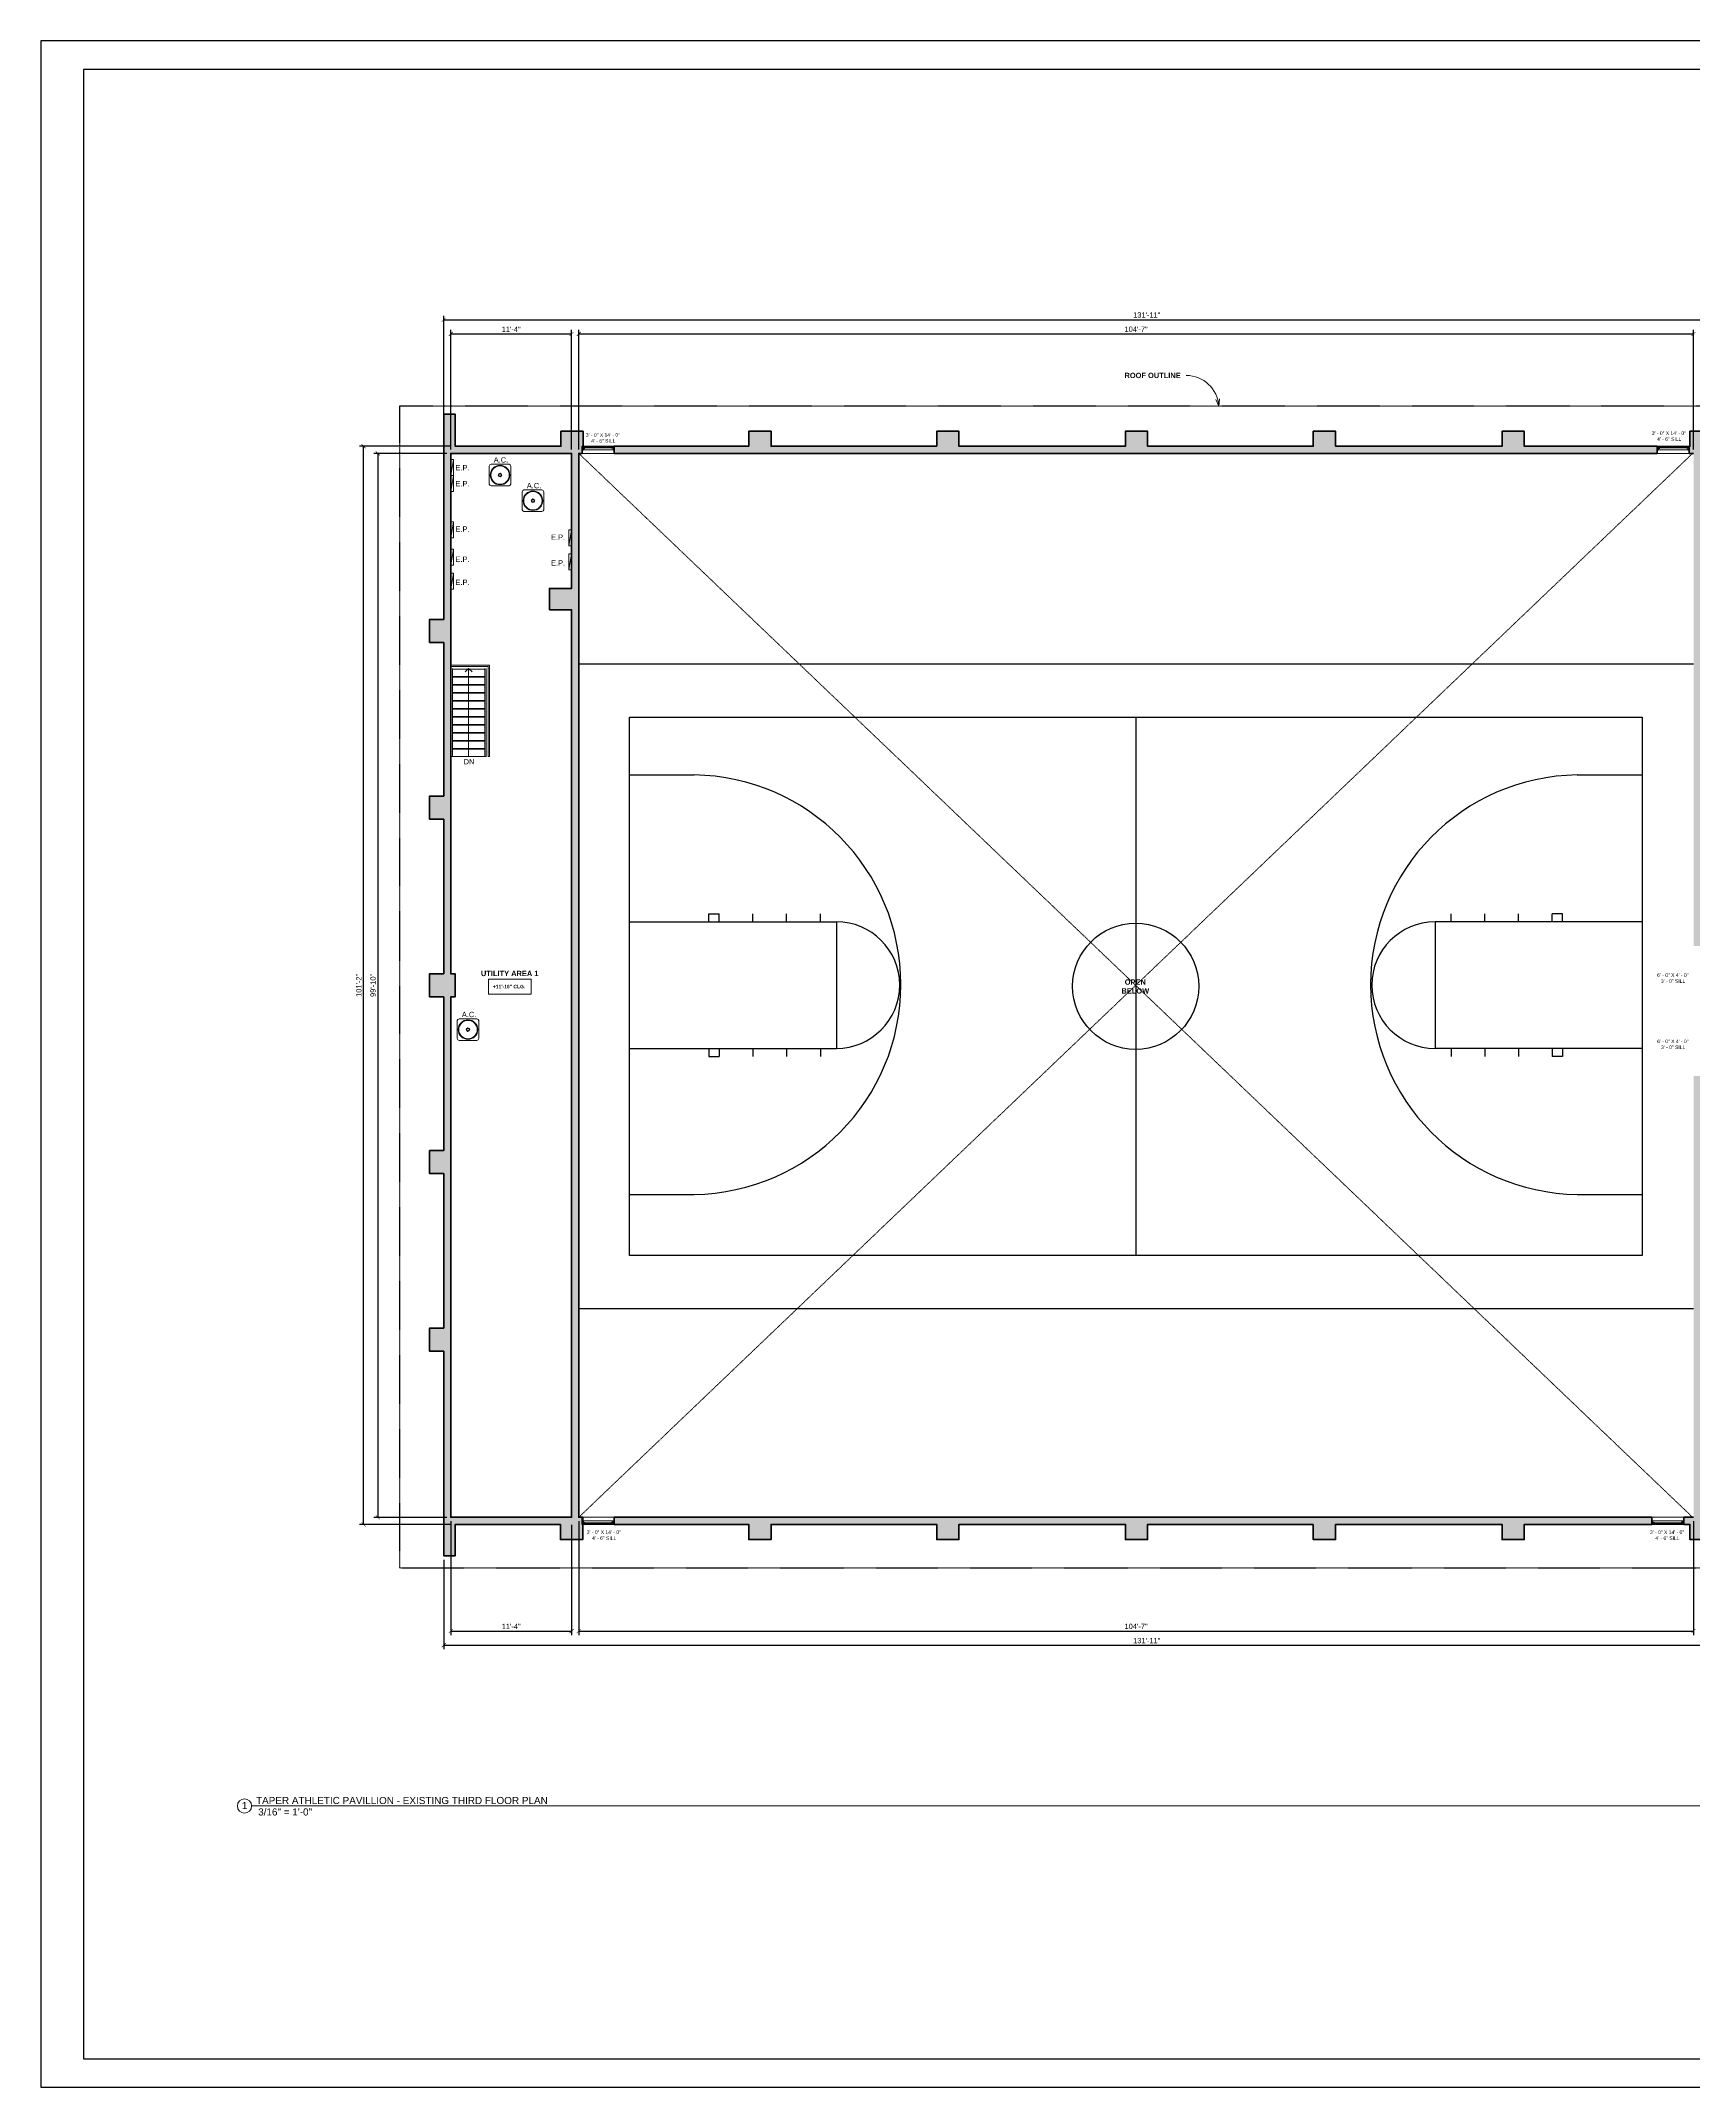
# Model space of a CAD drawing. Header units: inches. Extents: x -2078 to 106214, y -964 to 6385.
# Drawn here: x 50534 to 52394, y 2929 to 5233 of the extents above; entities that cross this region are included whole.
import ezdxf

# ---------------------------------------------------------------- set-up
doc = ezdxf.new("R2010")
doc.units = ezdxf.units.IN
doc.header["$MEASUREMENT"] = 0
doc.linetypes.add('HIDDEN2', pattern=[0.1875, 0.125, -0.0625])
for name, color, linetype, lineweight in [('A-ANNO', 2, 'Continuous', 5), ('A-ANNO-DIMS', 1, 'Continuous', 9), ('A-EQPT', 150, 'Continuous', 9), ('A-FLOR', 6, 'Continuous', 18), ('A-GLAZ', 2, 'Continuous', 30), ('A-HIDDEN', 2, 'HIDDEN2', 18), ('A-RAILING', 4, 'Continuous', 9), ('A-STRS', 4, 'Continuous', 9), ('A-WALL', 3, 'Continuous', 40), ('A-WINDOWS', 2, 'Continuous', 18)]:
    doc.layers.add(name, color=color, linetype=linetype, lineweight=lineweight)
doc.layers.add('A-HATCH', color=9, linetype='Continuous')
doc.layers.add('A-TB', color=7, linetype='Continuous')
doc.styles.add('Arial', font='arial.ttf')
doc.styles.add('Arial_1', font='arial.ttf', dxfattribs={"height": 0.0625})
doc.styles.add('Arial_3', font='arial.ttf', dxfattribs={"height": 0.125})
doc.styles.add('Arial_B', font='arialbd.ttf', dxfattribs={"height": 4.5})
doc.styles.add('Arial_B_1', font='arialbd.ttf', dxfattribs={"height": 3})
doc.styles.add('JC', font='arial.ttf', dxfattribs={"height": 0.125})
doc.dimstyles.new('JC-DIMS', dxfattribs={"dimtxt": 0.125, "dimasz": 0.09375, "dimexe": 0.09375, "dimexo": 0.09375, "dimgap": 0.046875, "dimtad": 1, "dimdec": 1, "dimzin": 0, "dimdsep": 46, "dimlunit": 4, "dimtxsty": 'JC', "dimblk": 'ARCHTICK', "dimcen": 0.09, "dimclrd": 1, "dimclre": 1, "dimclrt": 256, "dimadec": 0, "dimazin": 0, "dimtfac": 1, "dimtdec": 1, "dimtofl": 0, "dimtmove": 1, "dimatfit": 3, "dimfxl": 1, "dimtolj": 1, "dimtzin": 0, "dimarcsym": 0})

# ---------------------------------------------------------------- blocks, each defined once
blk = doc.blocks.new('JC_WINDOW HUNG - HUNG WINDOW-1510499-3-3rd Floor - Athletic Pavilion')
at = {"layer": 'A-GLAZ'}
for p, q in [((-18, 4), (-18, -4)), ((-18, 3.5), (-15, 3.5)), ((-18, 0), (-16.75, 0)), ((-16.75, 3.5), (-16.75, 0)), ((-16.75, 1.75), (-15, 1.75)), ((-15, 3.5), (-15, 1.75)), ((15, 3.5), (18, 3.5)), ((15, 3.5), (15, 1.75)), ((16.75, 1.75), (15, 1.75)), ((16.75, 3.5), (16.75, 0)), ((16.75, 0), (18, 0)), ((18, -4), (18, 4))]:
    blk.add_line(p, q, dxfattribs=at)
at = {"layer": 'A-GLAZ', "lineweight": 9}
for p, q in [((-16.75, 0), (16.75, 0)), ((-15, 3.5), (15, 3.5))]:
    blk.add_line(p, q, dxfattribs=at)
at = {"layer": 'A-GLAZ', "lineweight": 40}
blk.add_line((-15, 2.625), (15, 2.625), dxfattribs=at)
at = {"layer": 'A-WINDOWS'}
for p, q in [((18, 4), (-18, 4)), ((-18, -4), (18, -4))]:
    blk.add_line(p, q, dxfattribs=at)
blk = doc.blocks.new('JC_WINDOW HUNG - HUNG WINDOW-V1-3-3rd Floor - Athletic Pavilion')
at = {"layer": 'A-GLAZ'}
for p, q in [((-18, 4), (-18, -4)), ((-18, 3.5), (-15, 3.5)), ((-18, 0), (-16.75, 0)), ((-16.75, 3.5), (-16.75, 0)), ((-16.75, 1.75), (-15, 1.75)), ((-15, 3.5), (-15, 1.75)), ((15, 3.5), (18, 3.5)), ((15, 3.5), (15, 1.75)), ((16.75, 1.75), (15, 1.75)), ((16.75, 3.5), (16.75, 0)), ((16.75, 0), (18, 0)), ((18, -4), (18, 4))]:
    blk.add_line(p, q, dxfattribs=at)
at = {"layer": 'A-GLAZ', "lineweight": 9}
for p, q in [((-16.75, 0), (16.75, 0)), ((-15, 3.5), (15, 3.5))]:
    blk.add_line(p, q, dxfattribs=at)
at = {"layer": 'A-GLAZ', "lineweight": 40}
blk.add_line((-15, 2.625), (15, 2.625), dxfattribs=at)
at = {"layer": 'A-WINDOWS'}
for p, q in [((18, 4), (-17.038, 4)), ((-18, -4), (18, -4))]:
    blk.add_line(p, q, dxfattribs=at)
blk = doc.blocks.new('Top Rail Type - Top Rail_Internal_-1521463-3-3rd Floor - Athletic Pavilion')
at = {"layer": 'A-RAILING'}
for p, q in [((-369.5, 332.7), (-369.5, 233.6)), ((-368, 233.6), (-368, 332.7))]:
    blk.add_line(p, q, dxfattribs=at)
at = {"layer": 'A-RAILING', "flags": 128}
blk.add_lwpolyline([(-368.6, 233.6), (-368.7, 233.6), (-368.8, 233.6)], dxfattribs=at)
blk = doc.blocks.new('Top Rail Type - Top Rail_Internal_-V2-3-3rd Floor - Athletic Pavilion')
at = {"layer": 'A-RAILING'}
for p, q in [((-369.5, 332.7), (-369.5, 233.6)), ((-368, 332.7), (-368, 233.6)), ((-368, 233.6), (-369.5, 233.6))]:
    blk.add_line(p, q, dxfattribs=at)
blk = doc.blocks.new('Top Rail Type - Top Rail_Internal_-1521474-3-3rd Floor - Athletic Pavilion')
at = {"layer": 'A-RAILING'}
for p, q in [((-331.5, 332.7), (-331.5, 233.6)), ((-330, 233.6), (-330, 332.7))]:
    blk.add_line(p, q, dxfattribs=at)
at = {"layer": 'A-RAILING', "flags": 128}
blk.add_lwpolyline([(-330.6, 233.6), (-330.7, 233.6), (-330.8, 233.6)], dxfattribs=at)
blk = doc.blocks.new('Top Rail Type - Top Rail_Internal_-V3-3-3rd Floor - Athletic Pavilion')
at = {"layer": 'A-RAILING'}
for p, q in [((-331.5, 332.7), (-331.5, 233.6)), ((-330, 332.7), (-330, 233.6)), ((-330, 233.6), (-331.5, 233.6))]:
    blk.add_line(p, q, dxfattribs=at)
blk = doc.blocks.new('Top Rail Type - Top Rail_Internal_-1522396-3-3rd Floor - Athletic Pavilion')
at = {"layer": 'A-RAILING'}
for p, q in [((-326, 336.4), (-369.7, 336.4)), ((-369.7, 334.9), (-327.5, 334.9)), ((-327.5, 334.9), (-327.5, 233.6)), ((-326, 233.6), (-326, 336.4)), ((-326.8, 233.6), (-326.6, 233.6))]:
    blk.add_line(p, q, dxfattribs=at)
blk.add_open_spline([(-326.8, 335.6), (-326.8, 335.6), (-326.8, 335.6), (-326.7, 335.7), (-326.7, 335.7), (-326.6, 335.8), (-326.6, 335.8)], degree=3, knots=[0.46086968, 0.46086968, 0.46086968, 0.46086968, 0.47916667, 0.5, 0.52083333, 0.53913032, 0.53913032, 0.53913032, 0.53913032], dxfattribs=at)
blk = doc.blocks.new('Top Rail Type - Top Rail_Internal_-V5-3-3rd Floor - Athletic Pavilion')
at = {"layer": 'A-RAILING'}
for p, q in [((-369.7, 336.4), (-326, 336.4)), ((-369.7, 334.9), (-327.5, 334.9)), ((-327.5, 334.9), (-327.5, 233.6)), ((-326, 336.4), (-326, 233.6)), ((-326, 233.6), (-327.5, 233.6))]:
    blk.add_line(p, q, dxfattribs=at)
blk = doc.blocks.new('JC_WINDOW HUNG - HUNG WINDOW-1533893-3-3rd Floor - Athletic Pavilion')
at = {"layer": 'A-GLAZ'}
for p, q in [((-18, -4), (-18, 4)), ((18, 4), (18, -4)), ((-18, 0), (-16.75, 0)), ((-18, -3.5), (-15, -3.5)), ((-16.75, -3.5), (-16.75, 0)), ((-16.75, -1.75), (-15, -1.75)), ((-15, -3.5), (-15, -1.75)), ((15, -3.5), (15, -1.75)), ((16.75, -1.75), (15, -1.75)), ((15, -3.5), (18, -3.5)), ((16.75, 0), (18, 0)), ((16.75, -3.5), (16.75, 0))]:
    blk.add_line(p, q, dxfattribs=at)
at = {"layer": 'A-GLAZ', "lineweight": 9}
for p, q in [((-16.75, 0), (16.75, 0)), ((-15, -3.5), (15, -3.5))]:
    blk.add_line(p, q, dxfattribs=at)
at = {"layer": 'A-GLAZ', "lineweight": 40}
blk.add_line((-15, -2.625), (15, -2.625), dxfattribs=at)
at = {"layer": 'A-WINDOWS'}
for p, q in [((-18, 4), (18, 4)), ((18, -4), (-18, -4))]:
    blk.add_line(p, q, dxfattribs=at)
blk = doc.blocks.new('JC_WINDOW HUNG - HUNG WINDOW-V6-3-3rd Floor - Athletic Pavilion')
at = {"layer": 'A-GLAZ'}
for p, q in [((-18, -4), (-18, 4)), ((18, 4), (18, -4)), ((-18, 0), (-16.75, 0)), ((-18, -3.5), (-15, -3.5)), ((-16.75, -3.5), (-16.75, 0)), ((-16.75, -1.75), (-15, -1.75)), ((-15, -3.5), (-15, -1.75)), ((15, -3.5), (15, -1.75)), ((16.75, -1.75), (15, -1.75)), ((15, -3.5), (18, -3.5)), ((16.75, 0), (18, 0)), ((16.75, -3.5), (16.75, 0))]:
    blk.add_line(p, q, dxfattribs=at)
at = {"layer": 'A-GLAZ', "lineweight": 9}
for p, q in [((-16.75, 0), (16.75, 0)), ((-15, -3.5), (15, -3.5))]:
    blk.add_line(p, q, dxfattribs=at)
at = {"layer": 'A-GLAZ', "lineweight": 40}
blk.add_line((-15, -2.625), (15, -2.625), dxfattribs=at)
at = {"layer": 'A-WINDOWS'}
for p, q in [((-18, 4), (18, 4)), ((18, -4), (-17.538, -4))]:
    blk.add_line(p, q, dxfattribs=at)
blk = doc.blocks.new('Electrical Panel - Power Panel-1567453-3-3rd Floor - Athletic Pavilion')
at = {"layer": 'A-EQPT'}
for p, q in [((-16, 7), (2, 4)), ((-16, 7), (2, 7)), ((-16, 4), (-16, 7)), ((-16, 4), (2, 4)), ((2, 4), (2, 7))]:
    blk.add_line(p, q, dxfattribs=at)
blk = doc.blocks.new('JC_AC - AC-1366823-3-3rd Floor - Athletic Pavilion')
at = {"layer": 'A-EQPT'}
for p, q in [((-12.125, 10.125), (-12.125, -10.125)), ((10.125, 12.125), (-10.125, 12.125)), ((12.125, -10.125), (12.125, 10.125)), ((-10.125, -12.125), (10.125, -12.125))]:
    blk.add_line(p, q, dxfattribs=at)
for centre, radius, start, end in [((-10.125, 10.125), 2, 90, 180), ((0, 0), 11, 360, 180), ((0, 0), 11, 180, 0), ((0, 0), 10.379, 360, 180), ((0, 0), 10.379, 180, 0), ((0, 0), 2, 360, 180), ((0, 0), 2, 180, 0), ((0, 0), 1.25, 360, 180), ((0, 0), 1.25, 180, 0), ((10.125, 10.125), 2, 0, 90), ((-10.125, -10.125), 2, 180, 270), ((10.125, -10.125), 2, 270, 0)]:
    blk.add_arc(centre, radius, start, end, dxfattribs=at)
blk = doc.blocks.new('_ArchTick')
at = {"color": 0, "linetype": 'ByBlock', "const_width": 0.15}
blk.add_lwpolyline([(-0.5, -0.5), (0.5, 0.5)], dxfattribs=at)
blk = doc.blocks.new('*D2064')
at = {"layer": 'A-ANNO-DIMS', "color": 1, "lineweight": -2, "transparency": 16777216}
for p, q in [((50990.8, 4768.2), (50908.6, 4768.2)), ((50913.1, 4768.2), (50913.1, 3570.2)), ((50990.8, 3570.2), (50908.6, 3570.2))]:
    blk.add_line(p, q, dxfattribs=at)
at = {"layer": 'Defpoints', "color": 0, "transparency": 16777216}
for p in [(50995.3, 4768.2), (50913.1, 3570.2), (50995.3, 3570.2)]:
    blk.add_point(p, dxfattribs=at)
at = {"layer": 'A-ANNO-DIMS', "color": 1, "lineweight": -2, "transparency": 16777216, "xscale": 4.5, "yscale": 4.5, "zscale": 4.5}
for p, rotation in [((50913.1, 4768.2), 90), ((50913.1, 3570.2), 270)]:
    blk.add_blockref('_ArchTick', p, dxfattribs=dict(at, rotation=rotation))
at = {"layer": 'A-ANNO-DIMS', "color": 2, "transparency": 16777216, "insert": (50907.8, 4169.2), "char_height": 6, "width": 0.574, "attachment_point": 5, "rotation": 90, "style": 'JC'}
blk.add_mtext('\\A1;99\'-10"', dxfattribs=at)
blk = doc.blocks.new('*D2066')
at = {"layer": 'A-ANNO-DIMS', "color": 1, "lineweight": -2, "transparency": 16777216}
for p, q in [((50995.3, 4772.7), (50995.3, 4907.2)), ((50995.3, 4902.7), (51131.3, 4902.7)), ((51131.3, 4772.7), (51131.3, 4907.2))]:
    blk.add_line(p, q, dxfattribs=at)
at = {"layer": 'Defpoints', "color": 0, "transparency": 16777216}
for p in [(51131.3, 4902.7), (50995.3, 4768.2), (51131.3, 4768.2)]:
    blk.add_point(p, dxfattribs=at)
at = {"layer": 'A-ANNO-DIMS', "color": 1, "lineweight": -2, "transparency": 16777216, "xscale": 4.5, "yscale": 4.5, "zscale": 4.5, "rotation": 180}
blk.add_blockref('_ArchTick', (50995.3, 4902.7), dxfattribs=at)
at = {"layer": 'A-ANNO-DIMS', "color": 1, "lineweight": -2, "transparency": 16777216, "xscale": 4.5, "yscale": 4.5, "zscale": 4.5}
blk.add_blockref('_ArchTick', (51131.3, 4902.7), dxfattribs=at)
at = {"layer": 'A-ANNO-DIMS', "color": 2, "transparency": 16777216, "insert": (51063.3, 4908), "char_height": 6, "width": 0.487, "attachment_point": 5, "style": 'JC'}
blk.add_mtext('\\A1;11\'-4"', dxfattribs=at)
blk = doc.blocks.new('*D2070')
at = {"layer": 'A-ANNO-DIMS', "color": 1, "lineweight": -2, "transparency": 16777216}
for p, q in [((51139.3, 4772.7), (51139.3, 4907.2)), ((51139.3, 4902.7), (52394.3, 4902.7)), ((52394.3, 4772.7), (52394.3, 4907.2))]:
    blk.add_line(p, q, dxfattribs=at)
at = {"layer": 'Defpoints', "color": 0, "transparency": 16777216}
for p in [(52394.3, 4902.7), (51139.3, 4768.2), (52394.3, 4768.2)]:
    blk.add_point(p, dxfattribs=at)
at = {"layer": 'A-ANNO-DIMS', "color": 1, "lineweight": -2, "transparency": 16777216, "xscale": 4.5, "yscale": 4.5, "zscale": 4.5, "rotation": 180}
blk.add_blockref('_ArchTick', (51139.3, 4902.7), dxfattribs=at)
at = {"layer": 'A-ANNO-DIMS', "color": 1, "lineweight": -2, "transparency": 16777216, "xscale": 4.5, "yscale": 4.5, "zscale": 4.5}
blk.add_blockref('_ArchTick', (52394.3, 4902.7), dxfattribs=at)
at = {"layer": 'A-ANNO-DIMS', "color": 2, "transparency": 16777216, "insert": (51766.8, 4908), "char_height": 6, "width": 0.574, "attachment_point": 5, "style": 'JC'}
blk.add_mtext('\\A1;104\'-7"', dxfattribs=at)
blk = doc.blocks.new('*D2072')
at = {"layer": 'A-ANNO-DIMS', "color": 1, "lineweight": -2, "transparency": 16777216}
for p, q in [((50987.3, 4776.7), (50987.3, 4923.2)), ((50987.3, 4918.7), (52570.3, 4918.7)), ((52570.3, 4776.7), (52570.3, 4923.2))]:
    blk.add_line(p, q, dxfattribs=at)
at = {"layer": 'Defpoints', "color": 0, "transparency": 16777216}
for p in [(52570.3, 4918.7), (50987.3, 4772.2), (52570.3, 4772.2)]:
    blk.add_point(p, dxfattribs=at)
at = {"layer": 'A-ANNO-DIMS', "color": 1, "lineweight": -2, "transparency": 16777216, "xscale": 4.5, "yscale": 4.5, "zscale": 4.5, "rotation": 180}
blk.add_blockref('_ArchTick', (50987.3, 4918.7), dxfattribs=at)
at = {"layer": 'A-ANNO-DIMS', "color": 1, "lineweight": -2, "transparency": 16777216, "xscale": 4.5, "yscale": 4.5, "zscale": 4.5}
blk.add_blockref('_ArchTick', (52570.3, 4918.7), dxfattribs=at)
at = {"layer": 'A-ANNO-DIMS', "color": 2, "transparency": 16777216, "insert": (51778.8, 4924), "char_height": 6, "width": 0.66, "attachment_point": 5, "style": 'JC'}
blk.add_mtext('\\A1;131\'-11"', dxfattribs=at)
blk = doc.blocks.new('*D2074')
at = {"layer": 'A-ANNO-DIMS', "color": 1, "lineweight": -2, "transparency": 16777216}
for p, q in [((50995.8, 4776.2), (50892.6, 4776.2)), ((50897.1, 3562.2), (50897.1, 4776.2)), ((50995.8, 3562.2), (50892.6, 3562.2))]:
    blk.add_line(p, q, dxfattribs=at)
at = {"layer": 'Defpoints', "color": 0, "transparency": 16777216}
for p in [(50897.1, 4776.2), (51000.3, 4776.2), (51000.3, 3562.2)]:
    blk.add_point(p, dxfattribs=at)
at = {"layer": 'A-ANNO-DIMS', "color": 1, "lineweight": -2, "transparency": 16777216, "xscale": 4.5, "yscale": 4.5, "zscale": 4.5}
for p, rotation in [((50897.1, 4776.2), 90), ((50897.1, 3562.2), 270)]:
    blk.add_blockref('_ArchTick', p, dxfattribs=dict(at, rotation=rotation))
at = {"layer": 'A-ANNO-DIMS', "color": 2, "transparency": 16777216, "insert": (50891.8, 4169.2), "char_height": 6, "width": 0.574, "attachment_point": 5, "rotation": 90, "style": 'JC'}
blk.add_mtext('\\A1;101\'-2"', dxfattribs=at)
blk = doc.blocks.new('*D2076')
at = {"layer": 'A-ANNO-DIMS', "color": 1, "lineweight": -2, "transparency": 16777216}
for p, q in [((50995.3, 3565.7), (50995.3, 3437.6)), ((51131.3, 3561.7), (51131.3, 3437.6)), ((50995.3, 3442.1), (51131.3, 3442.1))]:
    blk.add_line(p, q, dxfattribs=at)
at = {"layer": 'Defpoints', "color": 0, "transparency": 16777216}
for p in [(50995.3, 3570.2), (51131.3, 3566.2), (51131.3, 3442.1)]:
    blk.add_point(p, dxfattribs=at)
at = {"layer": 'A-ANNO-DIMS', "color": 1, "lineweight": -2, "transparency": 16777216, "xscale": 4.5, "yscale": 4.5, "zscale": 4.5, "rotation": 180}
blk.add_blockref('_ArchTick', (50995.3, 3442.1), dxfattribs=at)
at = {"layer": 'A-ANNO-DIMS', "color": 1, "lineweight": -2, "transparency": 16777216, "xscale": 4.5, "yscale": 4.5, "zscale": 4.5}
blk.add_blockref('_ArchTick', (51131.3, 3442.1), dxfattribs=at)
at = {"layer": 'A-ANNO-DIMS', "color": 2, "transparency": 16777216, "insert": (51063.3, 3447.3), "char_height": 6, "width": 0.487, "attachment_point": 5, "style": 'JC'}
blk.add_mtext('\\A1;11\'-4"', dxfattribs=at)
blk = doc.blocks.new('*D2078')
at = {"layer": 'A-ANNO-DIMS', "color": 1, "lineweight": -2, "transparency": 16777216}
for p, q in [((51139.3, 3565.7), (51139.3, 3437.6)), ((52394.3, 3565.7), (52394.3, 3437.6)), ((51139.3, 3442.1), (52394.3, 3442.1))]:
    blk.add_line(p, q, dxfattribs=at)
at = {"layer": 'Defpoints', "color": 0, "transparency": 16777216}
for p in [(51139.3, 3570.2), (52394.3, 3570.2), (52394.3, 3442.1)]:
    blk.add_point(p, dxfattribs=at)
at = {"layer": 'A-ANNO-DIMS', "color": 1, "lineweight": -2, "transparency": 16777216, "xscale": 4.5, "yscale": 4.5, "zscale": 4.5, "rotation": 180}
blk.add_blockref('_ArchTick', (51139.3, 3442.1), dxfattribs=at)
at = {"layer": 'A-ANNO-DIMS', "color": 1, "lineweight": -2, "transparency": 16777216, "xscale": 4.5, "yscale": 4.5, "zscale": 4.5}
blk.add_blockref('_ArchTick', (52394.3, 3442.1), dxfattribs=at)
at = {"layer": 'A-ANNO-DIMS', "color": 2, "transparency": 16777216, "insert": (51766.8, 3447.4), "char_height": 6, "width": 0.574, "attachment_point": 5, "style": 'JC'}
blk.add_mtext('\\A1;104\'-7"', dxfattribs=at)
blk = doc.blocks.new('*D2082')
at = {"layer": 'A-ANNO-DIMS', "color": 1, "lineweight": -2, "transparency": 16777216}
for p, q in [((50987.3, 3522.4), (50987.3, 3421.6)), ((52570.3, 3520), (52570.3, 3421.6)), ((50987.3, 3426.1), (52570.3, 3426.1))]:
    blk.add_line(p, q, dxfattribs=at)
at = {"layer": 'Defpoints', "color": 0, "transparency": 16777216}
for p in [(50987.3, 3526.9), (52570.3, 3524.5), (52570.3, 3426.1)]:
    blk.add_point(p, dxfattribs=at)
at = {"layer": 'A-ANNO-DIMS', "color": 1, "lineweight": -2, "transparency": 16777216, "xscale": 4.5, "yscale": 4.5, "zscale": 4.5, "rotation": 180}
blk.add_blockref('_ArchTick', (50987.3, 3426.1), dxfattribs=at)
at = {"layer": 'A-ANNO-DIMS', "color": 1, "lineweight": -2, "transparency": 16777216, "xscale": 4.5, "yscale": 4.5, "zscale": 4.5}
blk.add_blockref('_ArchTick', (52570.3, 3426.1), dxfattribs=at)
at = {"layer": 'A-ANNO-DIMS', "color": 2, "transparency": 16777216, "insert": (51778.8, 3431.4), "char_height": 6, "width": 0.66, "attachment_point": 5, "style": 'JC'}
blk.add_mtext('\\A1;131\'-11"', dxfattribs=at)
blk = doc.blocks.new('JC_TB_48x36 - JC_TB_4836-1441736-Floor Plans')
at = {"layer": 'A-TB'}
for p, q in [((-0.003, 24.012), (-0.003, -11.988)), ((47.997, 24.012), (-0.003, 24.012)), ((0.747, 23.512), (0.747, -11.488)), ((47.497, 23.512), (0.747, 23.512)), ((0.747, -11.488), (47.497, -11.488)), ((-0.003, -11.988), (47.997, -11.988))]:
    blk.add_line(p, q, dxfattribs=at)
blk = doc.blocks.new('Viewport - View Title-2281-Floor Plans')
at = {"layer": 'A-ANNO'}
for start, end in [(0, 180), (180, 360)]:
    blk.add_arc((-0.125, 0), 0.125, start, end, dxfattribs=at)
blk = doc.blocks.new('6va842d65as')
at = {"layer": 'A-HATCH', "color": 254}
for p, q in [((8088.4, 4428.9), (9343.4, 4428.9)), ((8145.4, 4368.9), (9285.4, 4368.9)), ((8145.4, 3762.9), (8145.4, 4368.9)), ((8715.4, 4368.9), (8715.4, 3762.9)), ((9285.4, 4368.9), (9285.4, 3762.9)), ((8145.4, 4303.9), (8218.2, 4303.9)), ((9212.5, 4303.9), (9285.4, 4303.9)), ((8234.9, 4138.4), (8234.9, 4147.4)), ((8234.9, 4147.4), (8246.4, 4147.4)), ((8246.4, 4138.4), (8246.4, 4147.4)), ((8284.4, 4138.4), (8284.4, 4147.4)), ((8322.4, 4138.4), (8322.4, 4147.4)), ((8360.4, 4138.4), (8360.4, 4147.4)), ((9070.4, 4138.4), (9070.4, 4147.4)), ((9108.4, 4138.4), (9108.4, 4147.4)), ((9146.4, 4138.4), (9146.4, 4147.4)), ((9184.4, 4138.4), (9184.4, 4147.4)), ((9195.9, 4147.4), (9184.4, 4147.4)), ((9195.9, 4138.4), (9195.9, 4147.4)), ((8145.4, 4138.4), (8378.4, 4138.4)), ((8378.4, 4138.4), (8378.4, 3995.9)), ((9285.4, 4138.4), (9052.4, 4138.4)), ((9052.4, 4138.4), (9052.4, 3995.9)), ((8145.4, 3995.9), (8378.4, 3995.9)), ((8234.9, 3995.9), (8234.9, 3986.9)), ((8234.9, 3986.9), (8246.4, 3986.9)), ((8246.4, 3995.9), (8246.4, 3986.9)), ((8284.4, 3995.9), (8284.4, 3986.9)), ((8322.4, 3995.9), (8322.4, 3986.9)), ((8360.4, 3995.9), (8360.4, 3986.9)), ((9285.4, 3995.9), (9052.4, 3995.9)), ((9070.4, 3995.9), (9070.4, 3986.9)), ((9108.4, 3995.9), (9108.4, 3986.9)), ((9146.4, 3995.9), (9146.4, 3986.9)), ((9184.4, 3995.9), (9184.4, 3986.9)), ((9195.9, 3986.9), (9184.4, 3986.9)), ((9195.9, 3995.9), (9195.9, 3986.9)), ((8145.4, 3831.5), (8218.2, 3831.5)), ((9212.5, 3831.5), (9285.4, 3831.5)), ((9285.4, 3762.9), (8145.4, 3762.9)), ((8088.4, 3702.9), (9343.4, 3702.9))]:
    blk.add_line(p, q, dxfattribs=at)
blk.add_circle((8715.4, 4065.9), 71, dxfattribs=at)
for centre, radius, start, end in [((8214.8, 4067.7), 236.2, 270.8301, 89.1699), ((9216, 4067.7), 236.2, 90.8301, 269.1699), ((8378.4, 4067.2), 71.3, 270, 90), ((9052.4, 4067.2), 71.2, 90, 270)]:
    blk.add_arc(centre, radius, start, end, dxfattribs=at)

msp = doc.modelspace()

# ---------------------------------------------------------------- linework, layer by layer
at = {"layer": 'A-ANNO', "color": 7}
msp.add_line((51823.344, 4855.994), (51823.174, 4855.994), dxfattribs=at)
at = {"layer": 'A-ANNO'}
for p, q in [((51859.838, 4821.417), (51856.42, 4828.961)), ((51859.838, 4821.417), (51860.65, 4829.66)), ((51015.343, 4526.101), (51011.343, 4522.101)), ((51015.343, 4526.101), (51015.343, 4517.095)), ((51015.343, 4526.101), (51019.343, 4522.101)), ((51015.343, 4517.095), (51015.343, 4508.089)), ((51015.343, 4508.089), (51015.343, 4499.082)), ((51015.343, 4499.082), (51015.343, 4490.076)), ((51015.343, 4490.076), (51015.343, 4481.07)), ((51015.343, 4481.07), (51015.343, 4472.063)), ((51015.343, 4472.063), (51015.343, 4463.057)), ((51015.343, 4463.057), (51015.343, 4454.05)), ((51015.343, 4454.05), (51015.343, 4445.044)), ((51015.343, 4445.044), (51015.343, 4436.038)), ((51015.343, 4436.038), (51015.343, 4427.031))]:
    msp.add_line(p, q, dxfattribs=at)
at = {"layer": 'A-ANNO', "flags": 128}
msp.add_lwpolyline([(51037.61, 4176.278), (51085.695, 4176.278), (51085.695, 4159.209), (51037.61, 4159.209)], close=True, dxfattribs=at)
at = {"layer": 'A-ANNO'}
msp.add_arc((51823.344, 4819.447), 36.547, 3.090477, 90, dxfattribs=at)
at = {"layer": 'A-FLOR'}
for p, q in [((50995.593, 4427.031), (50995.343, 4427.031)), ((51035.343, 4427.031), (51035.093, 4427.031))]:
    msp.add_line(p, q, dxfattribs=at)
at = {"layer": 'A-HIDDEN', "lineweight": 9}
for p, q in [((51139.343, 3570.218), (52393.343, 4768.218)), ((51139.343, 4768.218), (52393.343, 3570.218))]:
    msp.add_line(p, q, dxfattribs=at)
at = {"layer": 'A-STRS', "linetype": 'HIDDEN2'}
for p, q in [((50995.593, 4525.351), (50995.343, 4525.351)), ((50995.593, 4516.345), (50995.343, 4516.345)), ((51033.593, 4525.351), (50997.093, 4525.351)), ((51033.593, 4516.345), (50997.093, 4516.345)), ((51035.343, 4525.351), (51035.093, 4525.351)), ((51035.343, 4516.345), (51035.093, 4516.345)), ((50995.593, 4507.339), (50995.343, 4507.339)), ((50995.593, 4498.332), (50995.343, 4498.332)), ((51033.593, 4507.339), (50997.093, 4507.339)), ((51033.593, 4498.332), (50997.093, 4498.332)), ((51035.343, 4507.339), (51035.093, 4507.339)), ((51035.343, 4498.332), (51035.093, 4498.332)), ((50995.593, 4489.326), (50995.343, 4489.326)), ((50995.593, 4480.32), (50995.343, 4480.32)), ((50995.593, 4471.313), (50995.343, 4471.313)), ((51033.593, 4489.326), (50997.093, 4489.326)), ((51033.593, 4480.32), (50997.093, 4480.32)), ((51033.593, 4471.313), (50997.093, 4471.313)), ((51035.343, 4489.326), (51035.093, 4489.326)), ((51035.343, 4480.32), (51035.093, 4480.32)), ((51035.343, 4471.313), (51035.093, 4471.313)), ((50995.593, 4462.307), (50995.343, 4462.307)), ((50995.593, 4453.3), (50995.343, 4453.3)), ((51033.593, 4462.307), (50997.093, 4462.307)), ((51033.593, 4453.3), (50997.093, 4453.3)), ((51035.343, 4462.307), (51035.093, 4462.307)), ((51035.343, 4453.3), (51035.093, 4453.3)), ((50995.593, 4444.294), (50995.343, 4444.294)), ((50995.593, 4435.288), (50995.343, 4435.288)), ((51033.593, 4444.294), (50997.093, 4444.294)), ((51033.593, 4435.288), (50997.093, 4435.288)), ((51035.343, 4444.294), (51035.093, 4444.294)), ((51035.343, 4435.288), (51035.093, 4435.288))]:
    msp.add_line(p, q, dxfattribs=at)
at = {"layer": 'A-STRS'}
for p, q in [((50995.593, 4517.095), (50995.343, 4517.095)), ((51033.593, 4517.095), (50997.093, 4517.095)), ((51035.343, 4517.095), (51035.093, 4517.095)), ((50995.593, 4508.089), (50995.343, 4508.089)), ((50995.593, 4499.082), (50995.343, 4499.082)), ((51033.593, 4508.089), (50997.093, 4508.089)), ((51033.593, 4499.082), (50997.093, 4499.082)), ((51035.343, 4508.089), (51035.093, 4508.089)), ((51035.343, 4499.082), (51035.093, 4499.082)), ((50995.593, 4490.076), (50995.343, 4490.076)), ((50995.593, 4481.07), (50995.343, 4481.07)), ((50995.593, 4472.063), (50995.343, 4472.063)), ((51033.593, 4490.076), (50997.093, 4490.076)), ((51033.593, 4481.07), (50997.093, 4481.07)), ((51033.593, 4472.063), (50997.093, 4472.063)), ((51035.343, 4490.076), (51035.093, 4490.076)), ((51035.343, 4481.07), (51035.093, 4481.07)), ((51035.343, 4472.063), (51035.093, 4472.063)), ((50995.593, 4463.057), (50995.343, 4463.057)), ((50995.593, 4454.05), (50995.343, 4454.05)), ((51033.593, 4463.057), (50997.093, 4463.057)), ((51033.593, 4454.05), (50997.093, 4454.05)), ((51035.343, 4463.057), (51035.093, 4463.057)), ((51035.343, 4454.05), (51035.093, 4454.05)), ((50995.593, 4445.044), (50995.343, 4445.044)), ((50995.593, 4436.038), (50995.343, 4436.038)), ((51033.593, 4445.044), (50997.093, 4445.044)), ((51033.593, 4436.038), (50997.093, 4436.038)), ((51033.593, 4427.031), (50997.093, 4427.031)), ((51035.343, 4445.044), (51035.093, 4445.044)), ((51035.343, 4436.038), (51035.093, 4436.038))]:
    msp.add_line(p, q, dxfattribs=at)

# ---------------------------------------------------------------- block references
at = {"layer": 'A-EQPT'}
for p, rotation in [((50991.343, 4745.257), 269.9999999999998), ((50991.343, 4727.257), 269.9999999999998), ((50991.343, 4675.257), 269.9999999999998), ((51135.343, 4680.179), 89.99999999999991), ((50991.343, 4644.257), 269.9999999999998), ((51135.343, 4653.179), 89.99999999999991), ((50991.343, 4617.257), 269.9999999999998)]:
    msp.add_blockref('Electrical Panel - Power Panel-1567453-3-3rd Floor - Athletic Pavilion', p, dxfattribs=dict(at, rotation=rotation))
for p in [(51050.754, 4743.829), (51087.791, 4714.893), (51014.669, 4119.365)]:
    msp.add_blockref('JC_AC - AC-1366823-3-3rd Floor - Athletic Pavilion', p, dxfattribs=at)
at = {"layer": 'A-RAILING'}
for name in ['Top Rail Type - Top Rail_Internal_-1522396-3-3rd Floor - Athletic Pavilion', 'Top Rail Type - Top Rail_Internal_-V5-3-3rd Floor - Athletic Pavilion', 'Top Rail Type - Top Rail_Internal_-1521463-3-3rd Floor - Athletic Pavilion', 'Top Rail Type - Top Rail_Internal_-V2-3-3rd Floor - Athletic Pavilion', 'Top Rail Type - Top Rail_Internal_-1521474-3-3rd Floor - Athletic Pavilion', 'Top Rail Type - Top Rail_Internal_-V3-3-3rd Floor - Athletic Pavilion']:
    msp.add_blockref(name, (51365.055, 4193.404), dxfattribs=at)
at = {"layer": 'A-WINDOWS'}
for name, p in [('JC_WINDOW HUNG - HUNG WINDOW-V1-3-3rd Floor - Athletic Pavilion', (51161.343, 4772.218)), ('JC_WINDOW HUNG - HUNG WINDOW-1510499-3-3rd Floor - Athletic Pavilion', (52371.343, 4772.218)), ('JC_WINDOW HUNG - HUNG WINDOW-V6-3-3rd Floor - Athletic Pavilion', (51161.343, 3566.218)), ('JC_WINDOW HUNG - HUNG WINDOW-1533893-3-3rd Floor - Athletic Pavilion', (52365.343, 3566.218))]:
    msp.add_blockref(name, p, dxfattribs=at)

# ---------------------------------------------------------------- texts
at = {"layer": 'A-ANNO', "attachment_point": 1}
for s, insert, char_height, width, style in [('ROOF OUTLINE', (51753.72, 4858.994), 6, 77.972, 'Arial_B'), ('3\' - 0" X 14\' - 0"', (52347.325, 4792.961), 4, 48.48, 'Arial_1'), ('3\' - 0" X 14\' - 0"', (51147.325, 4790.961), 4, 48.48, 'Arial_1'), ('4\' - 6" SILL', (51153.325, 4784.294), 4, 34.138, 'Arial_1'), ('4\' - 6" SILL', (52353.325, 4786.294), 4, 34.138, 'Arial_1'), ('E.P.', (51000.614, 4755.059), 6, 19.392, 'Arial'), ('A.C.', (51043.614, 4763.886), 6, 19.998, 'Arial'), ('E.P.', (51000.614, 4737.059), 6, 19.392, 'Arial'), ('A.C.', (51080.863, 4734.937), 6, 19.998, 'Arial'), ('E.P.', (51000.614, 4686.059), 6, 19.392, 'Arial'), ('E.P.', (51108.214, 4676.884), 6, 19.392, 'Arial'), ('E.P.', (51000.614, 4652.059), 6, 19.392, 'Arial'), ('E.P.', (51108.214, 4647.884), 6, 19.392, 'Arial'), ('E.P.', (51000.614, 4626.059), 6, 19.392, 'Arial'), ('UTILITY AREA 1', (51029.279, 4185.583), 6, 78.376, 'Arial_B'), ('OPEN', (51754.007, 4175.948), 6, 29.29, 'Arial_B'), ('6\' - 0" X 4\' - 0"', (52353.4, 4182.711), 4, 44.642, 'Arial_1'), ('3\' - 0" SILL', (52357.733, 4176.044), 4, 34.138, 'Arial_1'), ('+11\'-10" CLG.', (51042.73, 4169.824), 4, 45.652, 'Arial_B_1'), ('BELOW', (51750.341, 4165.948), 6, 38.178, 'Arial_B'), ('A.C.', (51007.741, 4139.409), 6, 19.998, 'Arial'), ('6\' - 0" X 4\' - 0"', (52353.4, 4108.211), 4, 44.642, 'Arial_1'), ('3\' - 0" SILL', (52357.733, 4101.544), 4, 34.138, 'Arial_1'), ('3\' - 0" X 14\' - 0"', (51148.325, 3555.461), 4, 48.48, 'Arial_1'), ('4\' - 6" SILL', (51154.325, 3548.794), 4, 34.138, 'Arial_1'), ('3\' - 0" X 14\' - 0"', (52345.325, 3555.461), 4, 48.48, 'Arial_1'), ('4\' - 6" SILL', (52351.325, 3548.794), 4, 34.138, 'Arial_1'), ('1', (50760.063, 3249.698), 8, 7.474, 'Arial_3'), ('TAPER ATHLETIC PAVILLION - EXISTING THIRD FLOOR PLAN', (50776.016, 3255.366), 8, 369.85141, 'Arial_3'), (' 3/16" = 1\'-0"', (50775.326, 3242.47), 8, 77.366, 'Arial_3')]:
    msp.add_mtext(s, dxfattribs=dict(at, insert=insert, char_height=char_height, width=width, style=style))
at = {"layer": 'A-ANNO', "insert": (51009.742, 4424.107), "char_height": 6, "width": 14.46571, "attachment_point": 1, "line_spacing_factor": 0.941778, "style": 'Arial'}
msp.add_mtext('DN', dxfattribs=at)

# ---------------------------------------------------------------- dimensions: what is measured, and where the dimension line sits
at = {"layer": 'A-ANNO-DIMS'}
for base, p1, p2, picture, middle in [((52570.343, 4918.69), (50987.343, 4772.218), (52570.343, 4772.218), '*D2072', (51778.843, 4924.005)), ((51131.343, 4902.69), (50995.343, 4768.218), (51131.343, 4768.218), '*D2066', (51063.343, 4907.952)), ((52394.343, 4902.69), (51139.343, 4768.218), (52394.343, 4768.218), '*D2070', (51766.843, 4908.003)), ((51131.343, 3442.067), (50995.343, 3570.218), (51131.343, 3566.218), '*D2076', (51063.343, 3447.329)), ((52394.343, 3442.067), (51139.343, 3570.218), (52394.343, 3570.218), '*D2078', (51766.843, 3447.38)), ((52570.343, 3426.067), (50987.343, 3526.898), (52570.343, 3524.508), '*D2082', (51778.843, 3431.382))]:
    dim = msp.add_linear_dim(base=base, p1=p1, p2=p2, dimstyle='JC-DIMS', override={"dimclrt": 2}, dxfattribs=at)
    dim.commit()
    dim.dimension.update_dxf_attribs({"geometry": picture, "text_midpoint": middle})
for base, p1, p2, picture, middle in [((50897.142, 4776.218), (51000.343, 3562.218), (51000.343, 4776.218), '*D2074', (50891.829, 4169.218)), ((50913.142, 3570.218), (50995.343, 4768.218), (50995.343, 3570.218), '*D2064', (50907.829, 4169.218))]:
    dim = msp.add_linear_dim(base=base, p1=p1, p2=p2, angle=90, dimstyle='JC-DIMS', override={"dimclrt": 2}, dxfattribs=at)
    dim.commit()
    dim.dimension.update_dxf_attribs({"geometry": picture, "text_midpoint": middle})

# ---------------------------------------------------------------- next in the draw order: block references
at = {"layer": 'A-TB', "xscale": 64, "yscale": 64, "zscale": 64}
msp.add_blockref('JC_TB_48x36 - JC_TB_4836-1441736-Floor Plans', (50534.08, 3695.863), dxfattribs=at)

# ---------------------------------------------------------------- next in the draw order: hatches: boundary and pattern name
at = {"layer": 'A-HATCH'}
h = msp.add_hatch(color=256, dxfattribs=at)
h.dxf.hatch_style = 1
h.paths.add_polyline_path([(50987.343, 4555.312), (50987.343, 4382.312), (50971.343, 4382.312), (50971.343, 4356.289), (50987.343, 4356.289), (50987.343, 4182.289), (50971.343, 4182.289), (50971.343, 4156.266), (50987.343, 4156.266), (50987.343, 3983.218), (50971.343, 3983.218), (50971.343, 3957.27), (50987.343, 3957.27), (50987.343, 3783.293), (50971.343, 3783.293), (50971.343, 3757.27), (50987.343, 3757.27), (50987.343, 3526.898), (51000.343, 3526.898), (51000.343, 3562.218), (51118.805, 3562.218), (51118.805, 3545.218), (51143.805, 3545.218), (51143.805, 3570.218), (51139.343, 3570.218), (51139.343, 4768.218), (51143.343, 4768.218), (51143.343, 4776.218), (51144.305, 4776.218), (51144.305, 4793.218), (51119.305, 4793.218), (51119.305, 4776.218), (51000.343, 4776.218), (51000.343, 4812.218), (50987.343, 4812.218), (50987.343, 4581.335), (50971.343, 4581.335), (50971.343, 4555.312)])
h.paths.add_polyline_path([(50995.343, 4768.218), (51131.343, 4768.218), (51131.343, 4616.218), (51106.343, 4616.218), (51106.343, 4592.218), (51131.343, 4592.218), (51131.343, 3570.218), (50995.343, 3570.218), (50995.343, 4156.266), (51000.085, 4156.266), (51000.085, 4182.289), (50995.343, 4182.289)], flags=16)
h = msp.add_hatch(color=256, dxfattribs=at)
h.dxf.hatch_style = 1
h.paths.add_polyline_path([(51542.305, 4776.218), (51355.805, 4776.218), (51355.805, 4793.218), (51330.805, 4793.218), (51330.805, 4776.218), (51179.343, 4776.218), (51179.343, 4768.218), (52353.343, 4768.218), (52353.343, 4776.218), (52203.805, 4776.218), (52203.805, 4793.218), (52178.805, 4793.218), (52178.805, 4776.218), (51991.305, 4776.218), (51991.305, 4793.218), (51966.305, 4793.218), (51966.305, 4776.218), (51779.805, 4776.218), (51779.805, 4793.218), (51754.805, 4793.218), (51754.805, 4776.218), (51567.305, 4776.218), (51567.305, 4793.218), (51542.305, 4793.218)])
h = msp.add_hatch(color=256, dxfattribs=at)
h.dxf.hatch_style = 1
h.paths.add_polyline_path([(52470.343, 4495.218), (52477.343, 4495.218), (52477.343, 4500.218), (52475.343, 4500.218), (52475.343, 4519.218), (52403.343, 4519.218), (52403.343, 4768.218), (52562.343, 4768.218), (52562.343, 4500.218), (52513.343, 4500.218), (52513.343, 4495.218), (52562.343, 4495.218), (52562.343, 4326.218), (52541.343, 4326.218), (52541.343, 4321.218), (52562.343, 4321.218), (52562.343, 4232.218), (52508.343, 4232.218), (52508.343, 4321.218), (52511.343, 4321.218), (52511.343, 4326.218), (52503.343, 4326.218), (52503.343, 4232.218), (52501.843, 4232.218), (52501.843, 4227.218), (52562.343, 4227.218), (52562.343, 4042.218), (52548.343, 4042.218), (52548.343, 4037.218), (52562.343, 4037.218), (52562.343, 3570.218), (52403.343, 3570.218), (52403.343, 4037.218), (52512.343, 4037.218), (52512.343, 4042.218), (52403.343, 4042.218), (52403.343, 4066.968), (52394.343, 4066.968), (52394.343, 3570.218), (52383.343, 3570.218), (52383.343, 3562.218), (52390.305, 3562.218), (52390.305, 3545.218), (52415.305, 3545.218), (52415.305, 3562.218), (52558.343, 3562.218), (52558.343, 3524.508), (52570.343, 3524.508), (52570.343, 3756.725), (52587.343, 3756.725), (52587.343, 3781.639), (52570.343, 3781.639), (52570.343, 3956.029), (52587.343, 3956.029), (52587.343, 3980.529), (52570.343, 3980.529), (52570.343, 4154.889), (52587.343, 4154.889), (52587.343, 4180.889), (52570.343, 4180.889), (52570.343, 4354.889), (52587.343, 4354.889), (52587.343, 4380.889), (52570.343, 4380.889), (52570.343, 4554.889), (52587.343, 4554.889), (52587.343, 4580.889), (52570.343, 4580.889), (52570.343, 4812.218), (52558.343, 4812.218), (52558.343, 4776.218), (52415.305, 4776.218), (52415.305, 4793.218), (52390.305, 4793.218), (52390.305, 4776.218), (52389.343, 4776.218), (52389.343, 4768.218), (52394.343, 4768.218), (52394.343, 4213.468), (52403.343, 4213.468), (52403.343, 4227.218), (52465.843, 4227.218), (52465.843, 4232.218), (52464.343, 4232.218), (52464.343, 4326.218), (52459.343, 4326.218), (52459.343, 4232.218), (52403.343, 4232.218), (52403.343, 4358.218), (52459.343, 4358.218), (52459.343, 4356.218), (52464.343, 4356.218), (52464.343, 4363.218), (52408.343, 4363.218), (52408.343, 4375.218), (52403.343, 4375.218), (52403.343, 4514.218), (52470.343, 4514.218)])
h = msp.add_hatch(color=256, dxfattribs=at)
h.dxf.hatch_style = 1
h.paths.add_polyline_path([(51966.305, 3562.218), (51966.305, 3545.218), (51991.305, 3545.218), (51991.305, 3562.218), (52178.805, 3562.218), (52178.805, 3545.218), (52203.805, 3545.218), (52203.805, 3562.218), (52347.343, 3562.218), (52347.343, 3570.218), (51179.343, 3570.218), (51179.343, 3562.218), (51330.805, 3562.218), (51330.805, 3545.218), (51355.805, 3545.218), (51355.805, 3562.218), (51542.305, 3562.218), (51542.305, 3545.218), (51567.305, 3545.218), (51567.305, 3562.218), (51754.805, 3562.218), (51754.805, 3545.218), (51779.805, 3545.218), (51779.805, 3562.218)])

# ---------------------------------------------------------------- next in the draw order: linework, layer by layer
at = {"layer": 'A-ANNO', "lineweight": 9}
msp.add_line((50771.068, 3245.16), (52986.114, 3245.16), dxfattribs=at)
at = {"layer": 'A-HIDDEN', "lineweight": 30}
msp.add_lwpolyline([(52832.343, 3513.218), (52832.343, 4821.218), (50937.368, 4821.218), (50937.368, 3513.218)], close=True, dxfattribs=at)
at = {"layer": 'A-WALL', "lineweight": 60}
for points in [[(50987.343, 4555.312), (50987.343, 4382.312), (50971.343, 4382.312), (50971.343, 4356.289), (50987.343, 4356.289), (50987.343, 4182.289), (50971.343, 4182.289), (50971.343, 4156.266), (50987.343, 4156.266), (50987.343, 3983.218), (50971.343, 3983.218), (50971.343, 3957.27), (50987.343, 3957.27), (50987.343, 3783.293), (50971.343, 3783.293), (50971.343, 3757.27), (50987.343, 3757.27), (50987.343, 3526.898), (51000.343, 3526.898), (51000.343, 3562.218), (51118.805, 3562.218), (51118.805, 3545.218), (51143.805, 3545.218), (51143.805, 3570.218), (51139.343, 3570.218), (51139.343, 4768.218), (51143.343, 4768.218), (51143.343, 4776.218), (51144.305, 4776.218), (51144.305, 4793.218), (51119.305, 4793.218), (51119.305, 4776.218), (51000.343, 4776.218), (51000.343, 4812.218), (50987.343, 4812.218), (50987.343, 4581.335), (50971.343, 4581.335), (50971.343, 4555.312)], [(51542.305, 4776.218), (51355.805, 4776.218), (51355.805, 4793.218), (51330.805, 4793.218), (51330.805, 4776.218), (51179.343, 4776.218), (51179.343, 4768.218), (52353.343, 4768.218), (52353.343, 4776.218), (52203.805, 4776.218), (52203.805, 4793.218), (52178.805, 4793.218), (52178.805, 4776.218), (51991.305, 4776.218), (51991.305, 4793.218), (51966.305, 4793.218), (51966.305, 4776.218), (51779.805, 4776.218), (51779.805, 4793.218), (51754.805, 4793.218), (51754.805, 4776.218), (51567.305, 4776.218), (51567.305, 4793.218), (51542.305, 4793.218)], [(51106.343, 4592.218), (51131.343, 4592.218), (51131.343, 3570.218), (50995.343, 3570.218), (50995.343, 4156.266), (51000.085, 4156.266), (51000.085, 4182.289), (50995.343, 4182.289), (50995.343, 4768.218), (51131.343, 4768.218), (51131.343, 4616.218), (51106.343, 4616.218)], [(51966.305, 3562.218), (51966.305, 3545.218), (51991.305, 3545.218), (51991.305, 3562.218), (52178.805, 3562.218), (52178.805, 3545.218), (52203.805, 3545.218), (52203.805, 3562.218), (52347.343, 3562.218), (52347.343, 3570.218), (51179.343, 3570.218), (51179.343, 3562.218), (51330.805, 3562.218), (51330.805, 3545.218), (51355.805, 3545.218), (51355.805, 3562.218), (51542.305, 3562.218), (51542.305, 3545.218), (51567.305, 3545.218), (51567.305, 3562.218), (51754.805, 3562.218), (51754.805, 3545.218), (51779.805, 3545.218), (51779.805, 3562.218)]]:
    msp.add_lwpolyline(points, close=True, dxfattribs=at)
for points in [[(52415.305, 4793.218), (52390.305, 4793.218), (52390.305, 4776.218), (52389.343, 4776.218), (52389.343, 4768.218), (52394.343, 4768.218)], [(52394.343, 3570.218), (52383.343, 3570.218), (52383.343, 3562.218), (52390.305, 3562.218), (52390.305, 3545.218), (52415.305, 3545.218)]]:
    msp.add_lwpolyline(points, dxfattribs=at)

# ---------------------------------------------------------------- next in the draw order: block references
msp.add_blockref('6va842d65as', (43050.963, 102.274))
at = {"layer": 'A-ANNO', "xscale": 64, "yscale": 64, "zscale": 64}
msp.add_blockref('Viewport - View Title-2281-Floor Plans', (50771.068, 3245.16), dxfattribs=at)

doc.saveas('drawing.dxf')
